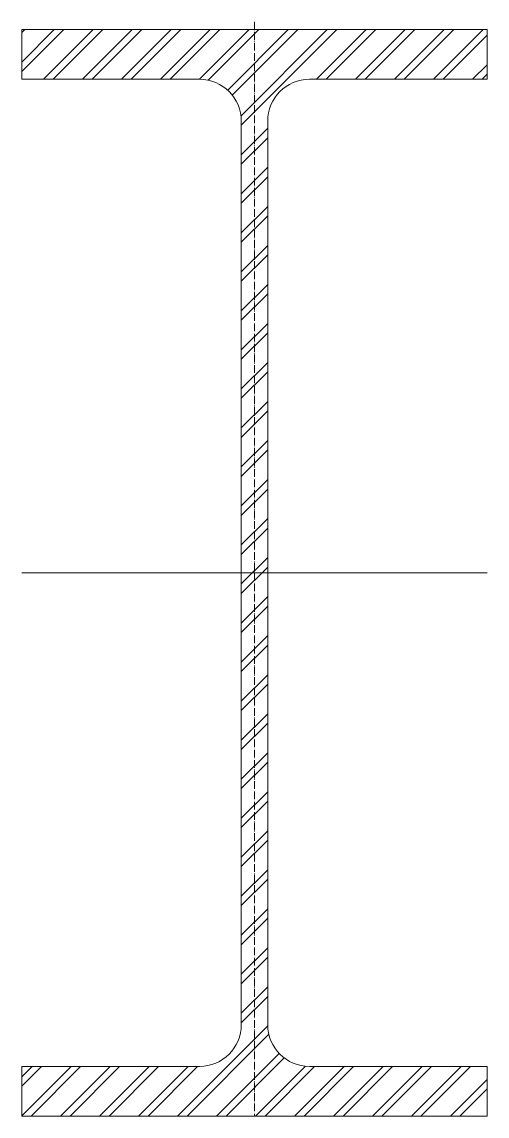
# Model space of a CAD drawing. Header units: metres. Extents: x -150 to 150, y -350 to 355.
import ezdxf

# ---------------------------------------------------------------- set-up
doc = ezdxf.new("R2010")
doc.units = ezdxf.units.M
doc.linetypes.add('MV_hartlijn_staal', pattern=[6.6, 5, -0.8, 0, -0.8])
doc.layers.add('A-DETL-GENF', color=92, linetype='Continuous', lineweight=18)

# ---------------------------------------------------------------- blocks, each defined once
blk = doc.blocks.new('28 Staalprofielen- IPE_HEA_HEB 2d - HEB700-3530632-00_0 Basismaterialen')
at = {"layer": 'A-DETL-GENF', "lineweight": 13}
h = blk.add_hatch(dxfattribs=at)
h.set_pattern_fill('FP_253', color=256, style=0, pattern_type=2)
h.set_pattern_definition([(45, (3580.222, 337.898), (-12.57236, 12.57236), []), (45, (3580.222, 356.948), (-12.57236, 12.57236), [])])
h.paths.add_polyline_path([(-150, -350), (150, -350), (150, -318), (35.5, -318), (31.95, -317.76), (28.51, -317.08), (25.17, -315.94), (22, -314.38), (19.07, -312.42), (16.41, -310.09), (14.08, -307.43), (12.12, -304.5), (10.56, -301.33), (9.42, -297.99), (8.74, -294.55), (8.5, -291), (8.5, 291), (8.74, 294.55), (9.42, 297.99), (10.56, 301.33), (12.12, 304.5), (14.08, 307.43), (16.41, 310.09), (19.07, 312.42), (22, 314.38), (25.17, 315.94), (28.51, 317.08), (31.95, 317.76), (35.5, 318), (150, 318), (150, 350), (-150, 350), (-150, 318), (-35.5, 318), (-31.95, 317.76), (-28.51, 317.08), (-25.17, 315.94), (-22, 314.38), (-19.07, 312.42), (-16.41, 310.09), (-14.08, 307.43), (-12.12, 304.5), (-10.56, 301.33), (-9.42, 297.99), (-8.74, 294.55), (-8.5, 291), (-8.5, -291), (-8.74, -294.55), (-9.42, -297.99), (-10.56, -301.33), (-12.12, -304.5), (-14.08, -307.43), (-16.41, -310.09), (-19.07, -312.42), (-22, -314.38), (-25.17, -315.94), (-28.51, -317.08), (-31.95, -317.76), (-35.5, -318), (-150, -318)])
at = {"layer": 'A-DETL-GENF', "linetype": 'MV_hartlijn_staal', "lineweight": 13}
blk.add_line((0, 355), (0, -350), dxfattribs=at)
at = {"layer": 'A-DETL-GENF'}
for p, q in [((150, 350), (-150, 350)), ((-150, 350), (-150, 318)), ((150, 350), (-150, 350)), ((-150, 350), (-150, 318)), ((150, 318), (150, 350)), ((150, 350), (150, 318)), ((-150, 318), (-35.5, 318)), ((-150, 318), (-35.5, 318)), ((35.5, 318), (150, 318)), ((150, 318), (35.5, 318)), ((-8.5, 291), (-8.5, -291)), ((-8.5, 291), (-8.5, -291)), ((8.5, -291), (8.5, 291)), ((8.5, 291), (8.5, -291)), ((-150, 0), (150, 0)), ((-35.5, -318), (-150, -318)), ((-150, -318), (-150, -350)), ((-150, -350), (-150, -318)), ((-150, -318), (-35.5, -318)), ((150, -318), (35.5, -318)), ((150, -318), (35.5, -318)), ((150, -350), (150, -318)), ((150, -350), (150, -318)), ((-150, -350), (150, -350)), ((150, -350), (-150, -350))]:
    blk.add_line(p, q, dxfattribs=at)
for centre, start, end in [((-35.5, 291), 0, 90), ((-35.5, 291), 360, 90), ((35.5, 291), 90, 180), ((35.5, 291), 90, 180), ((-35.5, -291), 270, 0), ((-35.5, -291), 270, 0), ((35.5, -291), 180, 270), ((35.5, -291), 180, 270)]:
    blk.add_arc(centre, 27, start, end, dxfattribs=at)

msp = doc.modelspace()

# ---------------------------------------------------------------- block references
msp.add_blockref('28 Staalprofielen- IPE_HEA_HEB 2d - HEB700-3530632-00_0 Basismaterialen', (0, 0))

doc.saveas('drawing.dxf')
